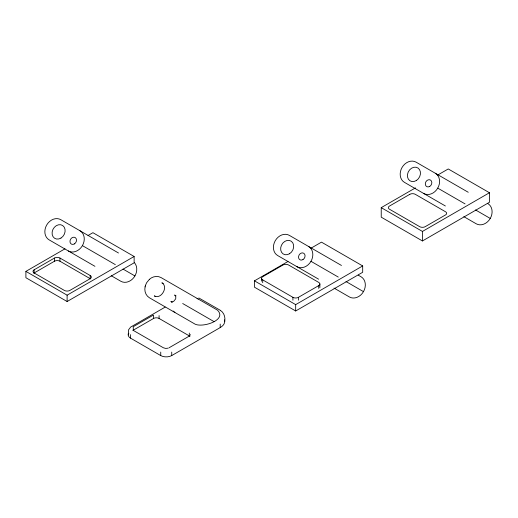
<?xml version="1.0" encoding="UTF-8"?>
<svg xmlns="http://www.w3.org/2000/svg" width="518" height="518" viewBox="0 0 518 518"><rect width="100%" height="100%" fill="white"/><g stroke="black" fill="none" stroke-linecap="round" stroke-linejoin="round"><path stroke-width="0.78" d="M190.443 334.634L190.339 335.101M145.131 286.687C144.108 290.792 145.675 295.551 149.391 297.759L194.14 323.595C200.88 328.639 227.836 320.331 217.456 310.133L161.046 277.57C157.278 275.446 152.37 276.476 149.326 279.409M145.448 285.45L146.639 282.705L149.475 279.273M145.079 286.881L145.48 285.321M88.028 235.515L92.916 232.692L134.13 256.481L134.13 262.827L67.113 301.521L25.9 277.726L25.9 271.38L64.99 248.815M33.806 273.187A3.885 2.24 0 0 1 34.143 272.967A3.885 2.24 0 0 1 34.143 269.794L54.474 258.055A3.885 2.24 0 0 1 59.965 258.055L90.19 275.505A3.885 2.24 0 0 1 90.19 278.678A3.885 2.24 0 0 1 90.527 278.898M34.143 272.967L54.474 261.227A3.885 2.24 0 0 1 59.965 261.227L90.19 278.678L69.859 290.417A3.885 2.24 0 0 1 64.362 290.417L34.143 272.967L34.143 269.794M25.9 271.38L67.113 295.176L134.13 256.481M165.177 307.096L130.659 327.072L128.568 329.804L128.237 334.952M133.068 326.813L153.322 315.119M132.925 330.413A3.885 2.24 0 0 1 133.262 330.193L153.587 318.453A3.885 2.24 0 0 1 159.084 318.453L189.31 335.897A3.885 2.24 0 0 1 189.925 336.363M311.007 248.193L321.477 242.146L362.684 265.941L362.684 272.287L295.674 310.975L254.461 287.186L254.461 280.84L287.969 261.493M437.781 175L448.251 168.959L489.458 192.748L489.458 202.266L422.442 240.954L381.235 217.165L381.235 207.647L415.442 187.898M169.056 347.785L189.387 336.04M128.827 333.236A7.77 4.487 0 0 0 130.51 338.125L160.735 355.575A7.77 4.487 0 0 0 171.723 355.575L220.202 327.583A15.54 8.974 0 0 0 224.566 319.833M262.704 279.882L292.923 297.332A3.885 2.24 0 0 0 298.42 297.332L318.751 285.593A3.885 2.24 0 0 0 318.751 282.42L288.526 264.976A3.885 2.24 0 0 0 283.035 264.976L262.704 276.709A3.885 2.24 0 0 0 262.704 279.882L262.704 282.737M254.461 280.84L295.674 304.629L362.684 265.941M381.235 207.647L422.442 231.442L489.458 192.748M168.227 348.148L165.708 348.439L163.403 347.785L133.178 330.329M198.821 297.973L220.001 310.12M197.047 298.465L198.226 299.028M468.24 192.269L416.103 162.166A11.655 9.518 -60 0 0 402.033 167.502A11.655 9.518 -60 0 0 404.441 182.355L445.383 205.989M435.334 173.271A11.655 9.518 -60 0 1 437.749 188.125L465.054 203.885M475.55 209.952L490.255 218.441A11.655 9.518 -60 0 1 476.184 223.776L463.824 216.641M341.466 265.462L289.329 235.36A11.655 9.518 -60 0 0 275.259 240.695A11.655 9.518 -60 0 0 277.674 255.549L318.609 279.183M358.268 275.162L361.065 276.78A11.655 9.518 -60 0 1 363.481 291.634A11.655 9.518 -60 0 1 349.41 296.969L334.006 288.073M308.56 246.464A11.655 9.518 -60 0 1 310.975 261.318L338.28 277.078M345.979 281.527L363.481 291.634M118.505 253.004L60.768 219.671A11.655 9.518 -60 0 0 46.698 225.006A11.655 9.518 -60 0 0 49.113 239.86L94.949 266.323M163.261 283.592L161.888 282.796C168.751 286.739 161.111 299.87 154.338 295.869L155.717 296.665M176.01 295.784L174.631 294.988L175.803 296.607L175.712 298.815L173.666 301.385L172.222 301.832L170.856 301.521L172.235 302.318M79.999 230.775A11.655 9.518 -60 0 1 82.414 245.629L115.32 264.627M123.019 269.069L134.92 275.945M182.692 303.522L214.044 321.62M111.234 275.725L120.849 281.28A11.655 9.518 -60 0 0 134.091 277.221A11.655 9.518 -60 0 0 134.44 262.665M220.254 310.288C223.99 312.529 225.472 317.055 224.754 321.238M174.909 312.49L173.174 311.027M422.442 231.442L422.442 240.954M319.884 284.006L319.884 287.574M318.751 285.593L318.751 288.448M298.42 297.332L298.42 300.187M295.674 304.629L295.674 310.975M292.923 297.332L292.923 300.187M261.564 278.296L261.564 281.151M220.202 324.093L220.202 327.583M189.31 333.048L189.31 335.897M171.723 352.085L171.723 355.575M160.735 352.085L160.735 355.575M159.084 315.598L159.084 318.453M153.587 315.598L153.587 318.453M133.262 327.337L133.262 330.193M130.51 334.634L130.51 338.125M90.19 275.505L90.19 278.678M67.113 295.176L67.113 301.521M59.965 258.055L59.965 261.227M54.474 258.055L54.474 261.227M82.414 245.629A11.655 9.518 -60 0 1 68.344 250.965M437.749 188.125A11.655 9.518 -60 0 1 423.679 193.46M487.839 203.587A11.655 9.518 -60 0 1 490.255 218.441M310.975 261.318A11.655 9.518 -60 0 1 296.905 266.653M409.809 194.321L389.478 206.06A3.885 2.24 0 0 0 389.478 209.227L419.697 226.677A3.885 2.24 0 0 0 425.194 226.677L445.525 214.938A3.885 2.24 0 0 0 445.525 211.765L415.3 194.321A3.885 2.24 0 0 0 409.809 194.321M171.775 301.839L171.393 301.754L171.775 301.839M60.962 238.066A7.55 6.164 -60 0 0 62.704 225.55A7.55 6.164 -60 0 0 52.15 232.025A7.55 6.164 -60 0 0 60.962 238.066M74.417 243.9A3.775 3.082 -60 0 0 75.291 237.639A3.775 3.082 -60 0 0 70.008 240.883A3.775 3.082 -60 0 0 74.417 243.9M429.752 186.396A3.775 3.082 -60 0 0 430.626 180.141A3.775 3.082 -60 0 0 425.343 183.378A3.775 3.082 -60 0 0 429.752 186.396M416.297 180.562A7.55 6.164 -60 0 0 418.039 168.046A7.55 6.164 -60 0 0 407.478 174.527A7.55 6.164 -60 0 0 416.297 180.562M302.978 259.589A3.775 3.082 -60 0 0 303.852 253.328A3.775 3.082 -60 0 0 298.569 256.565A3.775 3.082 -60 0 0 302.978 259.589M289.523 253.755A7.55 6.164 -60 0 0 291.265 241.239A7.55 6.164 -60 0 0 280.711 247.714A7.55 6.164 -60 0 0 289.523 253.755"/></g></svg>
